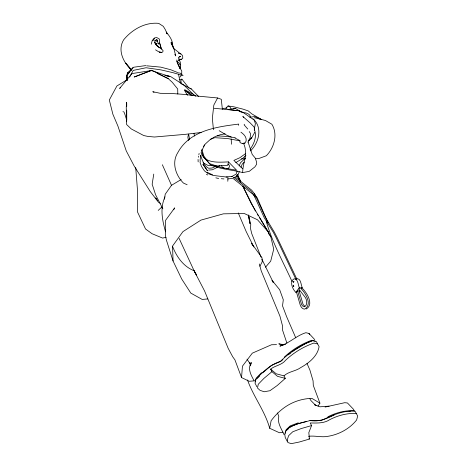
<?xml version="1.0" encoding="UTF-8"?>
<svg xmlns="http://www.w3.org/2000/svg" width="467" height="467" viewBox="0 0 467 467"><rect width="100%" height="100%" fill="white"/><g stroke="black" fill="none" stroke-linecap="round" stroke-linejoin="round"><path stroke-width="0.7" d="M126.697 110.621L126.662 121.268L126.645 110.714M126.715 106.359L126.726 103.516L126.242 106.931L126.621 124.543L131.291 128.956L143.737 135.547L147.741 136.393L154.425 137.018L185.586 134.315L201.178 132.488M181.716 73.792L181.751 70.996L178.587 65.684L176.865 61.691M177.804 93.995L177.699 88.981L172.218 82.25L168.272 78.654L151.828 70.213L134.216 77.008L151.22 70.558L169.749 76.489L166.223 75.759M127.444 74.136L127.509 72.788L133.836 67.201L145.727 65.596M161.483 49.14L159.621 42.993L159.434 39.111L157.437 37.903L156.521 37.541L154.63 37.909L152.989 40.395L154.554 38.189L152.265 40.378L151.261 44.196M179.935 67.838L179.9 68.24L179.842 66.728L179.935 67.838L178.587 65.684L176.818 59.951M254.994 380.803L249.226 381.276L241.544 377.564L242.443 366.186L252.303 353.163L271.49 344.757L276.54 344.64M227.785 181.266L228.001 178.587M201.861 149.469L203.886 156.089L210.15 164.577C220.406 169.527 232.064 169.626 242.659 172.597C242.776 162.75 248.339 153.153 243.57 143.462M153.766 174.086L152.149 184.237L155.616 194.832L162.866 208.825M244.259 189.298L244.562 187.524M164.378 199.17L165.242 194.208L171.512 185.306L181.184 179.509M198.44 157.239L198.615 156.235M198.866 154.822L199.111 153.404M200.915 155.219L200.133 159.685L200.226 161.956M201.038 152.528C204.493 163.882 219.134 162.242 228.468 161.886L227.873 165.271L217.178 166.03L208.013 165.429L203.116 162.773M282.979 432.156L279.418 432.751L269.692 428.28L271.117 420.755C281.111 407.288 294.776 398.987 311.793 398.333L319.918 403.138L317.992 406.226M254.276 129.248L255.391 123.65L254.194 120.089L242.799 112.214L238.69 110.726L214.155 108.262M255.291 381.872L256.103 378.241L261.567 372.608M188.44 134.56L187.845 137.123L188.487 140.625M181.085 75.064L180.752 76.395L179.842 77.137M127.509 72.788L126.843 75.42L127.001 80.277M157.607 40.121L156.585 39.736L154.898 40.868M155.266 40.431L154.764 42.269L156.001 44.634L154.705 42.275C155.815 46.881 161.027 47.295 163.129 50.745L162.72 52.065C160.163 53.232 157.595 51.101 155.534 49.829M285.004 433.329L286.183 429.652L290.2 425.881L298.285 422.81M238.351 125.284L238.742 124.088C216.338 126.855 189.736 130.591 177.845 152.569C171.436 162.51 175.61 175.248 183.426 183.064L187.133 184.745M156.743 41.61L157.07 40.67L158.663 44.056L157.753 43.437M164.991 196.835C159.772 208.416 162.312 220.115 165.534 231.813M237.265 170.951L236.121 174.121L231.807 176.549L232.169 176.38L226.051 176.97M225.975 108.723L226.425 107.538L228.089 105.968L233.833 106.82L243.027 109.132L248.251 110.924L251.725 113.831L261.211 119.359L258.531 118.647M241.025 167.25L242.256 164.086L244.282 162.154M201.697 150.765L204.68 144.951M239.279 171.728L237.732 175.674L232.455 178.447L227.388 178.937M239.192 165.943L240.429 162.837L245.619 157.939M311.571 425.583L308.821 432.605L309.428 439.056L299.259 442.027L291.326 443.65L287.83 442.523L287.38 439.575L288.6 435.711L292.751 431.771L301.11 428.589L311.571 425.583L310.216 422.974C316.924 423.02 323.882 423.581 329.807 419.635C337.857 415.467 347.238 412.91 356.292 413.529M179.894 68.719L180.735 65.444L179.106 62.946L176.573 61.049M172.492 45.276L172.627 45.719L172.492 45.276L172.235 45.55M254.76 132.354L251.695 137.858L248.882 140.287L249.822 139.481M259.926 266.196L262.238 261.771L262.022 257.784L251.608 243.395L252.635 245.251M248 142.213L250.043 137.981L250.44 135.734L250.423 133.422L249.22 131.536M222.374 109.29L221.294 99.313L217.599 97.959L213.839 105.04L212.357 118.233L213.437 129.727M173.677 209.771L174.67 207.891L165.441 220.517L165.336 235.129L166.433 240.178L173.059 260.995L181.681 278.98L190.799 293.089L202.193 299.446L207.803 298.927M129.604 77.102L133.2 70.4L146.043 67.75L160.911 69.875L172.749 72.618L183.111 75.584L180.239 73.138M244.416 124.24L244.107 124.806L247.784 129.061M179.853 65.187L180.531 63.255L180.023 61.492L178.68 59.747L179.135 60.558L179.03 60.027M250.084 149.247C254.223 143.737 257.171 136.078 254.276 129.377M301.431 288.513L302.149 287.491C300.806 284.73 301.25 278.992 297.105 278.554L296.224 278.892M297.607 290.912L296.551 292.336L300.106 304.612C300.742 306.702 302.202 309.02 304.601 309.125C313.141 304.496 304.688 291.595 299.96 287.619L298.886 289.155L305.488 297.73C306.965 300.269 307.724 305.389 304.408 306.737L302.505 305.908L301.536 304.484L297.607 290.912L299.119 290.83L303.054 304.396L304.951 306.475M299.294 287.649L295.885 292.365C292.587 289.423 289.085 281.443 294.251 278.711C298.384 279.167 297.952 284.888 299.294 287.649L299.96 287.619M317.578 343.893L313.865 343.07C303.433 346.718 293.65 352.655 285.606 360.25C281.811 365.176 275.186 365.439 270.632 369.123L271.928 371.668L263.878 378.439L258.274 384.248L257.492 388.001L259.973 390.307L264.153 391.76L269.92 390.721L277.17 385.561L285.296 378.387L283.994 375.859C288.443 371.516 295.739 371.265 300.789 367.558C308.874 363.063 317.461 356.303 319.107 346.672L316.346 341.558L312.627 340.735C300.322 344.815 289.663 352.643 280.27 361.423C270.335 364.61 262.74 371.907 255.805 379.461L255.04 383.197L256.85 386.74M299.096 291.735L299.796 290.789M132.902 67.493L126.843 75.42L127.234 80.412M203.414 146.463L205.462 143.859L209.846 139.861L214.038 137.199M189.088 88.257L181.943 79.18L180.834 80.546L181.459 83.891M130.106 71.585L126.843 75.42L127.211 80.044M131.04 70.488L131.974 69.396M265.495 267.206L270.697 261.176L273.726 249.174L270.697 236.331L259.372 217.313M250.359 150.969C259.062 142.861 262.933 127.304 252.933 118.682M257.218 378.375L259.675 375.871M158.22 210.401L161.804 207.044M120.667 87.44L119.628 88.403L131.974 73.582L151.22 70.558M245.753 153.491L239.834 157.729L233.879 160.409L242.7 168.791M284.205 357.214C292.044 349.806 301.524 343.963 311.647 340.274L315.19 341.038M288.314 354.832L290.976 352.719M287.018 430.019L288.483 428.7M289.464 427.813C295.278 423.458 303.095 422.717 309.936 420.557C313.958 420.574 317.957 421.094 321.95 420.195C332.306 415.385 343.391 410.189 355.06 411.229L357.687 416.033L356.619 419.985C349.585 428.834 339.001 434.52 327.904 436.324C321.465 437.632 314.951 435.419 308.553 436.306M245.951 155.499L242.396 158.669L235.771 162.598M250.756 138.67L251.695 137.858L248.882 140.287M262.629 372.876L271.438 365.422L280.953 361.265L282.955 359.59M292.114 351.896L294.385 350.256M219.869 165.406L216.274 167.887L212.409 169.755L208.638 170.07M154.834 40.857L156.585 39.736M294.957 349.9L306.142 343.204L311.39 341.108M127.783 79.302L116.896 85.981L109.313 100.008L112.88 114.24L117.923 126.09L126.248 150.888L134.175 166.036L150.193 191.458L158.576 202.38L160.438 203.326M179.036 60.15L181.429 59.175L180.209 59.338M215.842 166.258L212.152 168.003L208.673 168.289C203.752 165.849 202.322 160.053 200.571 155.278M327.916 416.792C335.826 412.746 344.967 410.295 353.84 410.715M334.465 414.772C326.853 418.747 318.716 422.034 310 420.516M179.013 60.167L181.634 59.186L182.76 58.247L182.655 55.882L181.336 54.143L178.499 53.092L180.641 53.921L173.362 48.2M214.633 136.819L220.418 134.671L225.106 133.854M210.407 139.259L214.861 137.672L227.768 138.582L240.225 140.906M306.118 309.043C314.653 304.414 306.212 291.507 301.478 287.532L302.149 287.491M306.41 421.508L298.366 423.622L290.124 426.768L286.008 430.691L284.794 434.555L285.238 437.503L287.152 441.21M242.659 172.597L249.238 171.354L254.924 166.859L256.593 164.32L256.611 162.265L255.391 158.237L252.203 154.419L248.053 141.939M325.108 407.061L344.728 402.694L347.448 402.974L353.396 409.18L354.418 411.042M166.071 237.312L162.598 238.077L152.09 233.733L145.552 229.005L137.368 211.685L137.438 189.596L135.716 167.606M349.03 411.649L350.268 411.421M233.161 108.834L235.485 108.437L242.023 112.494M249.816 117.27L254.603 116.54L260.382 118.992M235.485 108.437L227.937 109.488L238.69 110.726L240.914 111.905M329.066 406.144L319.977 406.804L314.466 404.656L316.031 405.724L310.958 400.616L309.901 398.795M222.158 108.595L227.155 107.941M179.159 79.495L181.943 79.18M226.291 168.546C229.239 169.159 231.037 165.26 227.861 164.133M255.338 158.757L258.736 158.57L266.359 155.739C274.228 147.683 278.063 134.327 271.876 124.228L265.408 120.48L254.311 117.666M295.885 292.365L296.551 292.336M281.589 344.523L283.755 344.471M180.42 56.705L179.637 56.711L180.466 56.279L178.914 57.114L178.738 58.311L178.773 57.826L179.258 58.2M245.683 158.932L241.445 158.751M217.12 135.856L226.944 136.452L235.24 137.718M221.311 178.715L223.956 178.925M217.599 97.959L197.033 96.044L185.527 94.515L172.107 93.511L160.228 93.301L152.779 91.695L154.022 92.355M146.62 65.806L160.712 67.131L170.671 69.711L177.711 72.566M228.112 177.25L213.279 175.44L208.813 173.922M242.426 112.57L245.922 112.897L248.356 113.971L249.617 114.952L250.475 116.779M194.786 270.959C183.881 267.147 176.76 257.113 172.673 246.675M178.347 72.823L179.608 73.033M164.775 75.31L170.402 76.407L183.811 85.035L194.721 95.717M283.994 375.859L276.219 373.798L270.632 369.123M285.296 378.387L277.515 376.338L271.928 371.668M314.746 339.626L309.008 333.444L305.85 332.714C296.417 335.604 289.382 343.198 279.926 346.123L285.378 344.243L282.576 344.483L278.822 343.835L280.41 344.313M215.842 177.834L218.661 178.511M190.133 88.619L191.359 88.963L198.574 96.471M228.089 105.968L229.688 106.529L231.089 108.788M231.305 137.047L226.448 135.056L219.181 130.707M224.148 168.208L222.374 167.268L221.387 165.318M235.012 138.069L239.18 140.182M207.068 172.253L212.526 174.827M206.42 174.36L207.722 174.973M157.122 73.36L168.272 78.654M181.71 83.99L191.359 88.963M122.967 111.619L124.269 112.261M156.445 198.761L155.289 197.961L157.782 200.547M195.685 96.149L193.391 94.41L184.833 89.722L192.229 95.391M208.177 173.701L204.418 170.858L201.505 166.45L200.028 162.417M191.692 95.671L184.296 90.003L187.477 95.233M236.372 175.843L238.339 177.367L240.009 180.32L240.126 181.511M235.578 177.285L251.719 190.197L254.766 194.155L265.367 217.313L274.298 232.076L277.042 237.394L296.924 279.248M233.693 177.297L250.761 190.915L253.744 194.792L264.287 217.82L273.277 232.198L276.032 237.47L295.915 279.301M233.593 178.849L253.149 194.465L255.274 197.232M240.925 132.167C243.879 134.315 246.728 136.919 246.127 140.987L244.971 143.153L242.42 143.638L240.102 142.628L239.67 140.298M228.468 161.886L236.641 170.245L221.492 167.589L209.432 163.584L203.536 156.912L201.429 150.899M270.697 236.331L269.021 234.364L268.233 231.836L251.246 203.565L242.863 186.351M131.519 70.05C123.405 62.49 117.252 50.354 123.667 39.806C132.062 29.555 145.114 22.002 158.698 23.362L163.304 26.333L165.406 29.795L167.046 33.659M243.803 117.526L242.834 116.481L250.3 123.049L254.141 127.071L254.62 130.147M268.233 231.836L257.504 219.788L244.253 213.483L223.407 213.833L200.956 220.097L182.936 231.632L172.556 246.045L173.059 260.995M131.11 69.548L125.705 63.115L131.11 69.495M159.229 47.821L156.573 44.762L156.031 43.279L156.287 45.071L156.235 43.565L156.258 44.622M171.879 42.719L171.424 42.083L172.148 44.616M171.751 44.266L171.085 43.18M254.112 193.752L257.148 197.704L268.081 222.922M172.218 44.698L171.786 44.056L173.152 47.436L171.932 44.47L173.526 47.208L175.738 55.923L174.816 54.324M246.99 359.135L250.365 364.184M257.498 214.481L258.251 215.614M196.444 274.847L194.295 271.199L179.124 238.427M273.189 282.36L272.022 280.334L279.68 289.744L283.306 299.808L282.517 305.856L286.621 316.679L295.763 337.845M196.438 274.946L194.295 271.199L204.558 290.929L228.17 348.312L232.694 356.759L234.942 359.899L241.544 377.564M240.709 182.118L236.886 175.148M255.396 211.049L242.858 186.082M170.969 42.479L172.393 45.106M308.979 438.18L309.428 439.056M167.104 33.77L166.293 32.141C169.527 36.064 172.778 40.419 172.778 45.76M166.795 33.157L166.293 32.141L167.145 33.887M309.008 333.444L309.633 334.687M253.82 246.967L246.191 231.591L238.246 212.917M284.088 434.713C281.654 429.039 277.059 423.073 278.805 416.587L277.55 412.939M261.899 259.22L273.166 282.231M253.955 380.488C250.937 374.919 247.265 368.58 251.369 362.59L250.417 365.807L249.927 362.655L250.522 363.98M237.411 174.588L240.791 181.663M237.324 174.734L240.727 181.856L237.014 175.09M292.091 281.654C283.055 261.753 272.261 242.513 266.278 221.399M162.358 164.746L171.512 185.306M307 363.46L309.89 370.016L313.077 380.85L313.304 385.438L319.918 403.138M247.469 379.951C253.517 396.792 264.888 410.931 269.692 428.28M261.094 257.2L251.748 233.617L250.528 228.614L250.756 224.364L248.742 216.46M124.409 112.886L126.744 120.159L126.68 110.142M159.621 42.993L161.267 48.667M286.896 343.093L282.564 330.146L282.535 325.913L279.92 316.101L261.263 270.983L259.29 263.96M180.408 83.36L178.511 74.212M188.627 134.105L189.649 139.703M193.998 133.369L194.465 136.095M248.695 216.501L249.886 223.524L248.537 214.931M231.147 138.862L231.527 144.245M198.061 159.422L198.16 161.88M126.656 106.564L126.633 102.267L126.639 106.488M157.256 40.267L157.21 41.248L157.268 40.285M293.381 282.015L293.27 282.313L293.941 281.321L293.381 282.015M244.375 143.042L242.42 143.638L244.375 143.042M161.646 52.444L159.516 52.123L161.646 52.444M207.488 170.782L203.005 164.314L207.488 170.782M293.784 286.621L293.2 285.226L293.784 286.621"/></g></svg>
